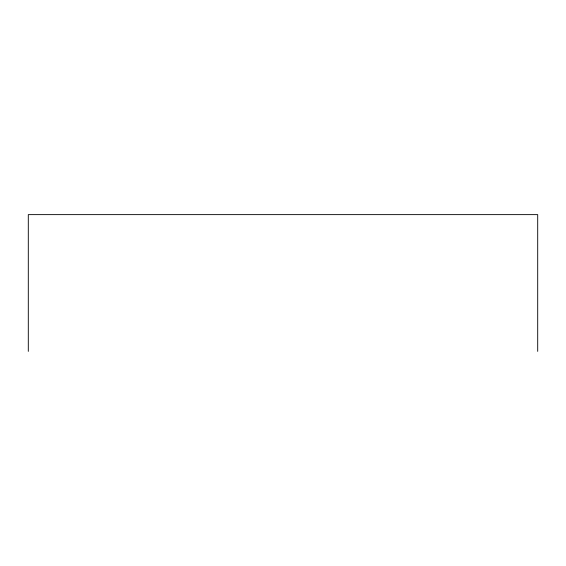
<?xml version="1.0" encoding="UTF-8"?>
<svg xmlns="http://www.w3.org/2000/svg" width="566" height="566" viewBox="0 0 566 566"><rect width="100%" height="100%" fill="white"/><g stroke="black" fill="none" stroke-linecap="round" stroke-linejoin="round"><path stroke-width="0.85" d="M537.7 351.373L537.7 214.627L28.3 214.627L28.3 351.373"/></g></svg>
